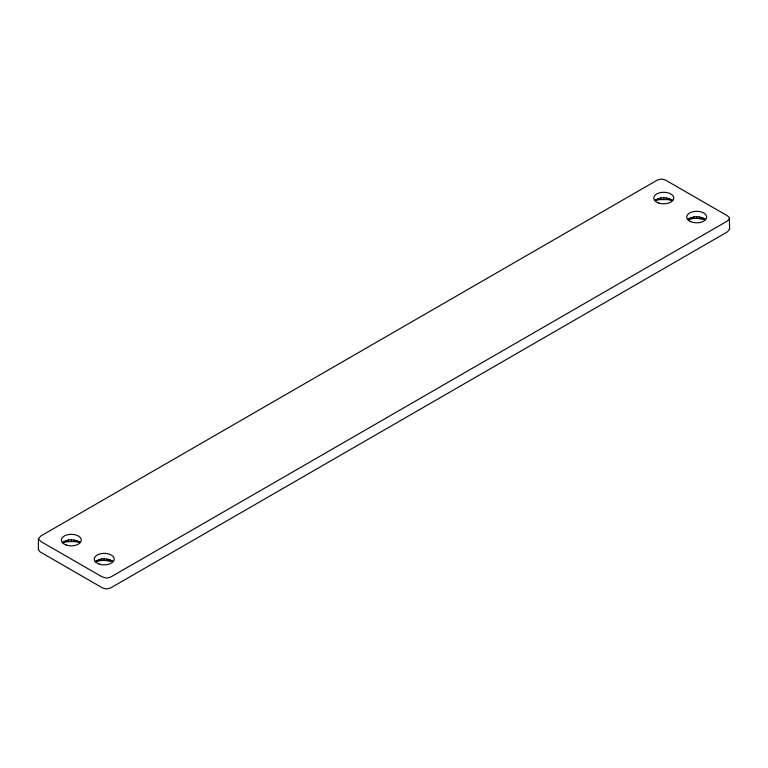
<?xml version="1.0" encoding="UTF-8"?>
<svg xmlns="http://www.w3.org/2000/svg" width="768" height="768" viewBox="0 0 768 768"><rect width="100%" height="100%" fill="white"/><g stroke="black" fill="none" stroke-linecap="round" stroke-linejoin="round"><path stroke-width="1.15" d="M38.4 538.742L40.752 536.026L657.504 179.981L661.421 179.04L665.338 179.981L727.248 215.693L729.341 217.498L729.6 229.258L727.248 231.974L110.496 588.019L106.579 588.96L102.662 588.019L40.032 551.856L38.4 549.6L38.4 538.742L40.752 541.45L101.875 576.739L106.579 578.102L110.496 577.162L727.248 221.117L729.6 218.4M38.4 549.6L38.659 548.688M68.736 539.962L66.326 540.538L62.976 542.611L66.998 541.651L68.736 539.962L71.318 539.77L76.301 540.538L80.266 542.525M101.645 558.97L99.245 559.536L95.885 561.619L99.907 560.65L101.645 558.97L104.227 558.768L109.219 559.536L113.174 561.533M661.19 197.914L658.781 198.49L655.43 200.563L659.453 199.603L661.19 197.914L663.773 197.712L668.755 198.49L672.72 200.477M694.109 216.912L691.699 217.488L688.349 219.562L692.371 218.602L694.109 216.912L696.682 216.72L701.674 217.488L705.638 219.475M62.678 542.65L66.326 540.538M95.587 561.648L99.245 559.536M655.133 200.592L658.781 198.49M688.051 219.6L691.699 217.488M654.826 200.477L656.717 199.402M62.362 542.525L64.262 541.45M687.734 219.475L689.635 218.4M95.28 561.533L97.171 560.458M659.453 199.603L668.093 199.603L672.115 200.563L668.755 198.49M692.371 218.602L696.682 218.275L705.024 219.562L701.674 217.488M66.998 541.651L75.629 541.651L79.651 542.611L76.301 540.538M99.907 560.65L104.227 560.323L112.57 561.619L109.219 559.536M703.738 218.4L705.322 219.6M670.829 199.402L672.413 200.592M111.283 560.458L112.867 561.648M78.365 541.45L79.949 542.65M699.264 216.912L701.002 218.602M666.355 197.914L668.093 199.603M106.81 558.97L108.547 560.65M73.891 539.962L75.629 541.651M729.341 228.355L729.6 229.258M696.682 216.72L696.682 218.275M663.773 197.712L663.773 199.267M104.227 558.768L104.227 560.323M71.318 539.77L71.318 541.325M66.326 545.078A9.974 5.76 0 0 0 81.293 540.096A9.974 5.76 0 0 0 66.326 535.104A9.974 5.76 0 0 0 66.326 545.078M99.245 564.086A9.974 5.76 0 0 0 114.202 559.094A9.974 5.76 0 0 0 99.245 554.112A9.974 5.76 0 0 0 99.245 564.086M658.781 203.03A9.974 5.76 0 0 0 673.747 198.038A9.974 5.76 0 0 0 658.781 193.056A9.974 5.76 0 0 0 658.781 203.03M689.635 221.117A9.974 5.76 0 0 0 706.32 218.534A9.974 5.76 0 0 0 694.109 211.488A9.974 5.76 0 0 0 689.635 221.117"/></g></svg>
